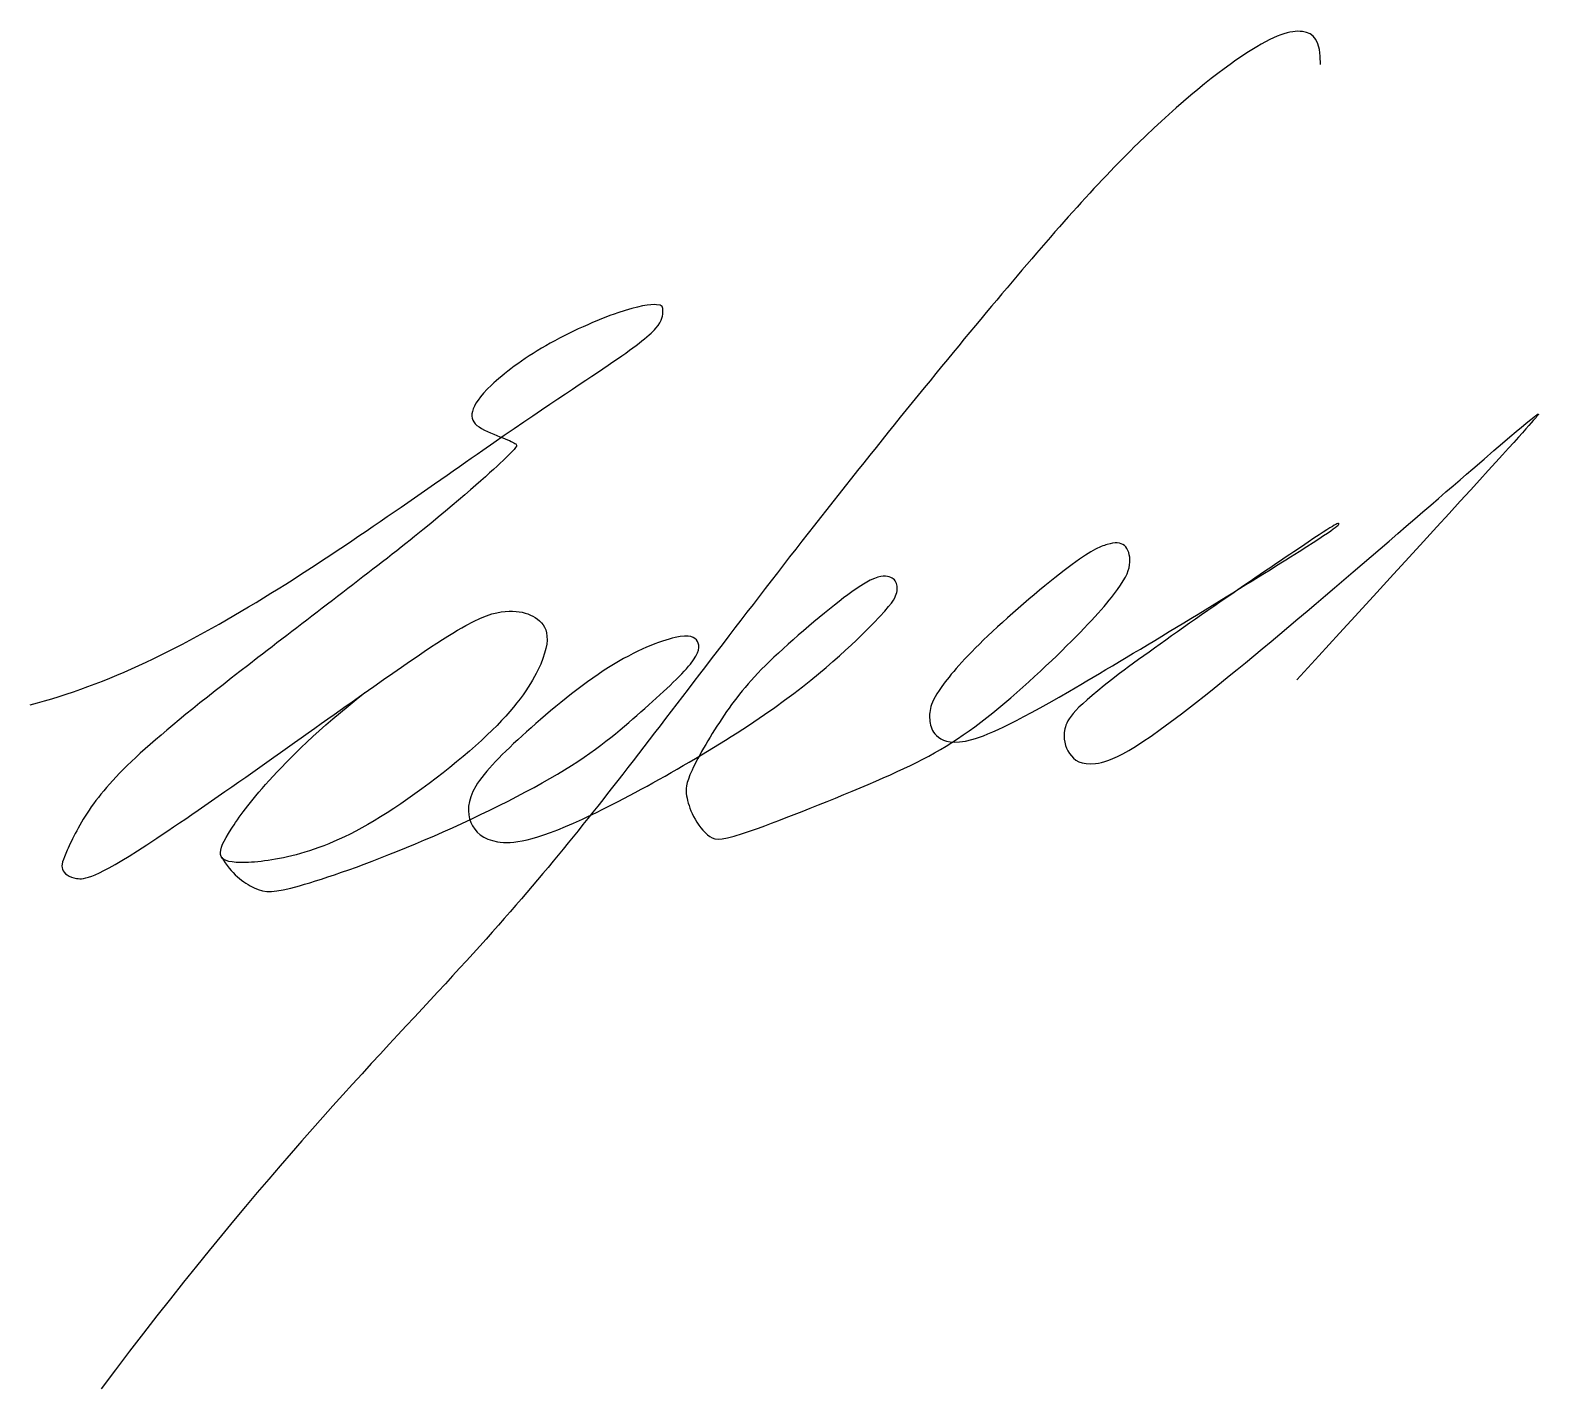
# Model space of a CAD drawing. Header units: inches. Extents: x 18.8 to 29.1, y 12 to 21.2.
import ezdxf

# ---------------------------------------------------------------- set-up
doc = ezdxf.new("R2010")
doc.units = ezdxf.units.IN
doc.header["$MEASUREMENT"] = 0
doc.layers.add('Sign', color=5, linetype='Continuous')

msp = doc.modelspace()

# ---------------------------------------------------------------- linework, layer by layer
at = {"layer": 'Sign'}
for points in [[(27.595, 20.938), (27.595, 21.102), (27.503, 21.204), (27.172, 21.108), (26.374, 20.469), (25.474, 19.451), (24.109, 17.771), (22.79, 16.018), (21.882, 14.905), (20.366, 13.35), (19.317, 11.954)], [(18.836, 16.595), (19.358, 16.727), (20.409, 17.256), (22.049, 18.433), (22.843, 18.947), (23.13, 19.168), (23.13, 19.276), (23.13, 19.322), (22.88, 19.292), (22.303, 19.038), (21.922, 18.742), (21.812, 18.573), (21.856, 18.476), (22.065, 18.4), (22.145, 18.362), (22.145, 18.338), (21.556, 17.805), (20.297, 16.857), (19.544, 16.254), (19.224, 15.896), (19.068, 15.571), (19.034, 15.475), (19.131, 15.4), (19.351, 15.424), (21.23, 16.768), (21.858, 17.197), (22.102, 17.244), (22.255, 17.206), (22.367, 17.106), (22.323, 16.861), (22.035, 16.427), (21.158, 15.756), (20.618, 15.55), (20.218, 15.509), (20.094, 15.559), (20.177, 15.726), (20.397, 16.035), (20.791, 16.426), (21.107, 16.678)], [(20.136, 15.56), (20.198, 15.453), (20.37, 15.318), (20.553, 15.318), (21.407, 15.611), (22.522, 16.144), (22.997, 16.557), (23.382, 16.908), (23.382, 17.037), (23.28, 17.091), (22.781, 16.902), (22.162, 16.385), (21.801, 16.023), (21.801, 15.78), (21.963, 15.633), (22.396, 15.681), (23.965, 16.561), (24.668, 17.247), (24.724, 17.347), (24.724, 17.434), (24.655, 17.478), (24.504, 17.453), (23.813, 16.876), (23.546, 16.544), (23.285, 16.096), (23.285, 15.982), (23.326, 15.842), (23.446, 15.673), (23.582, 15.673), (24.663, 16.101), (25.222, 16.383), (25.936, 17.042), (26.261, 17.412), (26.316, 17.565), (26.276, 17.697), (26.16, 17.697), (25.966, 17.611), (25.268, 17.021), (24.985, 16.682), (24.939, 16.566), (24.939, 16.47), (24.975, 16.369), (25.166, 16.302), (25.73, 16.575), (27.723, 17.796), (27.723, 17.83), (27.698, 17.83), (25.964, 16.646), (25.829, 16.423), (25.875, 16.252), (26.016, 16.151), (26.468, 16.322), (29.055, 18.57), (29.076, 18.57), (29.076, 18.555), (27.434, 16.765)]]:
    msp.add_open_spline(points, degree=3, dxfattribs=at)

doc.saveas('drawing.dxf')
